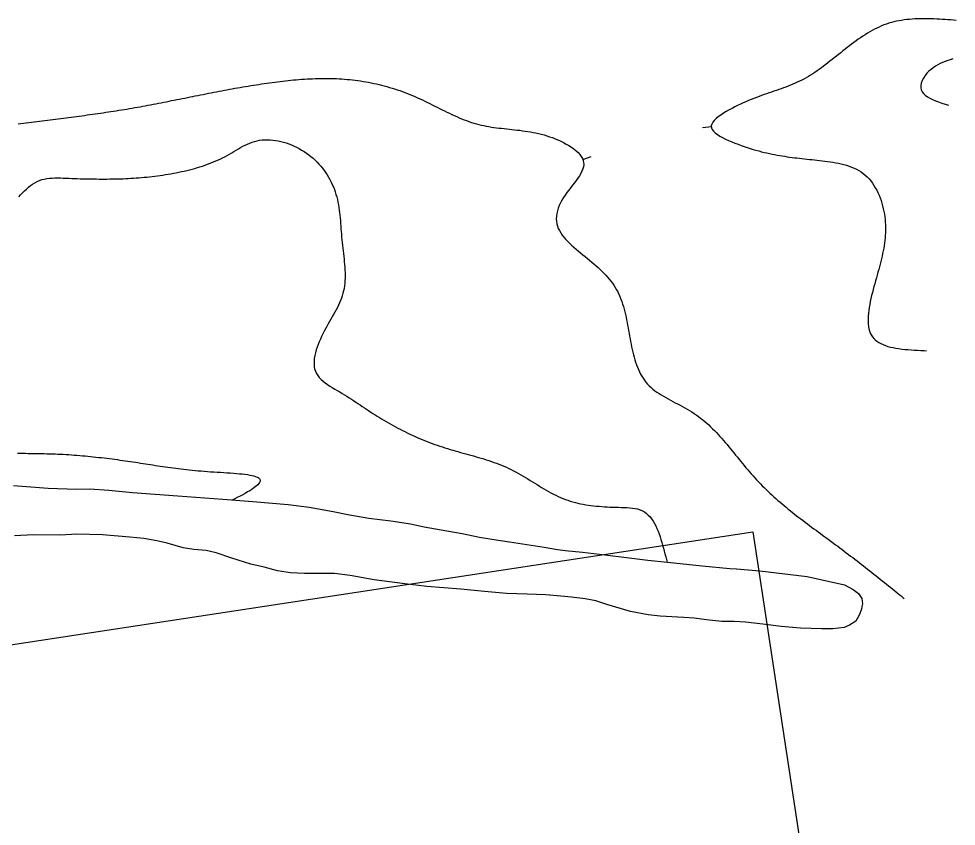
# Model space of a CAD drawing. Header units: metres. Extents: x 344448 to 345503, y 6651479 to 6652258.
# Drawn here: x 344849.7 to 345059.2, y 6652038.6 to 6652218.9 of the extents above; entities that cross this region are included whole.
import ezdxf

# ---------------------------------------------------------------- set-up
doc = ezdxf.new("R2010")
doc.units = ezdxf.units.M
doc.layers.add('C3D-Рамка_вида', color=7, linetype='Continuous', plot=False)
doc.layers.add('СЛОЙ_11_Гидрография', color=252, linetype='Continuous')

msp = doc.modelspace()

# ---------------------------------------------------------------- linework, layer by layer
at = {"layer": 'C3D-Рамка_вида', "linetype": 'Continuous'}
msp.add_lwpolyline([(344636.54, 6652046.94), (345013.71, 6652104.29), (345046.63, 6651887.78), (344669.46, 6651830.43)], close=True, dxfattribs=at)
at = {"layer": 'СЛОЙ_11_Гидрография', "linetype": 'Continuous'}
for p, q in [((345004.46, 6652194.77), (345002.47, 6652194.55)), ((344975.77, 6652187.44), (344977.64, 6652188.16))]:
    msp.add_line(p, q, dxfattribs=at)
for points in [[(345059.16, 6652218.55), (345058.53, 6652218.6), (345057.91, 6652218.64), (345057.29, 6652218.69), (345056.66, 6652218.73), (345056.04, 6652218.77), (345055.42, 6652218.8), (345054.8, 6652218.84), (345054.18, 6652218.86), (345053.57, 6652218.89), (345052.95, 6652218.9), (345052.34, 6652218.91), (345051.73, 6652218.91), (345051.13, 6652218.9), (345050.52, 6652218.88), (345049.92, 6652218.86), (345049.32, 6652218.82), (345048.73, 6652218.77), (345048.13, 6652218.71), (345047.55, 6652218.64), (345046.96, 6652218.55), (345046.38, 6652218.45), (345045.81, 6652218.34), (345045.24, 6652218.21), (345044.67, 6652218.06), (345044.11, 6652217.9), (345043.56, 6652217.71), (345043.01, 6652217.52), (345042.46, 6652217.3), (345041.92, 6652217.06), (345041.39, 6652216.81), (345040.86, 6652216.55), (345040.34, 6652216.27), (345039.82, 6652215.97), (345039.3, 6652215.66), (345038.79, 6652215.35), (345038.28, 6652215.02), (345037.78, 6652214.68), (345037.28, 6652214.33), (345036.78, 6652213.97), (345036.28, 6652213.61), (345035.79, 6652213.24), (345035.3, 6652212.87), (345034.81, 6652212.49), (345034.32, 6652212.1), (345033.84, 6652211.72), (345033.36, 6652211.33), (345032.87, 6652210.95), (345032.39, 6652210.56), (345031.91, 6652210.18), (345031.43, 6652209.79), (345030.95, 6652209.41), (345030.47, 6652209.04), (345029.99, 6652208.67), (345029.51, 6652208.3), (345029.03, 6652207.95), (345028.55, 6652207.6), (345028.07, 6652207.26), (345027.59, 6652206.92), (345027.1, 6652206.6), (345026.62, 6652206.3), (345026.13, 6652206), (345025.64, 6652205.72), (345025.14, 6652205.45), (345024.65, 6652205.19), (345024.15, 6652204.95), (345023.65, 6652204.71), (345023.14, 6652204.49), (345022.64, 6652204.27), (345022.13, 6652204.06), (345021.61, 6652203.86), (345021.09, 6652203.66), (345020.57, 6652203.47), (345020.05, 6652203.28), (345019.52, 6652203.1), (345018.98, 6652202.91), (345018.44, 6652202.72), (345017.9, 6652202.54), (345017.35, 6652202.35), (345016.8, 6652202.16), (345016.24, 6652201.96), (345015.68, 6652201.76), (345015.11, 6652201.55), (345014.53, 6652201.34), (345013.95, 6652201.11), (345013.36, 6652200.88), (345012.77, 6652200.64), (345012.17, 6652200.38), (345011.57, 6652200.11), (345010.95, 6652199.83), (345010.33, 6652199.54), (345009.71, 6652199.23), (345009.07, 6652198.9), (345008.43, 6652198.55), (345007.79, 6652198.19), (345007.16, 6652197.81), (345006.55, 6652197.41), (345005.99, 6652197.01), (345005.5, 6652196.6), (345005.08, 6652196.19), (345004.75, 6652195.78), (345004.53, 6652195.37), (345004.44, 6652194.96), (345004.48, 6652194.56), (345004.65, 6652194.17), (345004.94, 6652193.79), (345005.33, 6652193.41), (345005.8, 6652193.05), (345006.35, 6652192.7), (345006.96, 6652192.36), (345007.61, 6652192.03), (345008.3, 6652191.72), (345009.01, 6652191.42), (345009.73, 6652191.13), (345010.43, 6652190.87), (345011.13, 6652190.61), (345011.81, 6652190.37), (345012.48, 6652190.15), (345013.13, 6652189.94), (345013.77, 6652189.74), (345014.41, 6652189.55), (345015.03, 6652189.38), (345015.64, 6652189.22), (345016.24, 6652189.07), (345016.84, 6652188.93), (345017.43, 6652188.8), (345018.01, 6652188.68), (345018.58, 6652188.56), (345019.15, 6652188.46), (345019.71, 6652188.36), (345020.27, 6652188.26), (345020.83, 6652188.18), (345021.38, 6652188.1), (345021.93, 6652188.02), (345022.48, 6652187.95), (345023.03, 6652187.88), (345023.58, 6652187.81), (345024.13, 6652187.75), (345024.68, 6652187.69), (345025.23, 6652187.62), (345025.79, 6652187.56), (345026.35, 6652187.5), (345026.91, 6652187.44), (345027.48, 6652187.38), (345028.05, 6652187.31), (345028.63, 6652187.25), (345029.21, 6652187.18), (345029.81, 6652187.1), (345030.41, 6652187.02), (345031.01, 6652186.94), (345031.62, 6652186.84), (345032.23, 6652186.74), (345032.83, 6652186.62), (345033.44, 6652186.49), (345034.04, 6652186.34), (345034.63, 6652186.17), (345035.21, 6652185.99), (345035.78, 6652185.78), (345036.33, 6652185.55), (345036.87, 6652185.29), (345037.4, 6652185.01), (345037.9, 6652184.7), (345038.38, 6652184.36), (345038.83, 6652183.98), (345039.27, 6652183.58), (345039.68, 6652183.14), (345040.06, 6652182.68), (345040.42, 6652182.2), (345040.77, 6652181.7), (345041.08, 6652181.17), (345041.38, 6652180.63), (345041.65, 6652180.07), (345041.91, 6652179.49), (345042.14, 6652178.91), (345042.35, 6652178.31), (345042.54, 6652177.71), (345042.71, 6652177.1), (345042.86, 6652176.49), (345042.99, 6652175.88), (345043.1, 6652175.26), (345043.19, 6652174.65), (345043.26, 6652174.05), (345043.31, 6652173.45), (345043.34, 6652172.85), (345043.36, 6652172.26), (345043.36, 6652171.68), (345043.34, 6652171.1), (345043.31, 6652170.52), (345043.26, 6652169.94), (345043.2, 6652169.37), (345043.13, 6652168.79), (345043.05, 6652168.22), (345042.95, 6652167.64), (345042.84, 6652167.06), (345042.72, 6652166.48), (345042.6, 6652165.9), (345042.46, 6652165.31), (345042.31, 6652164.72), (345042.16, 6652164.12), (345042, 6652163.52), (345041.84, 6652162.91), (345041.67, 6652162.29), (345041.5, 6652161.67), (345041.32, 6652161.03), (345041.14, 6652160.39), (345040.96, 6652159.73), (345040.78, 6652159.07), (345040.6, 6652158.4), (345040.43, 6652157.73), (345040.26, 6652157.06), (345040.11, 6652156.39), (345039.96, 6652155.72), (345039.83, 6652155.06), (345039.72, 6652154.4), (345039.62, 6652153.75), (345039.55, 6652153.12), (345039.49, 6652152.5), (345039.47, 6652151.89), (345039.47, 6652151.31), (345039.5, 6652150.74), (345039.56, 6652150.2), (345039.66, 6652149.67), (345039.79, 6652149.18), (345039.96, 6652148.71), (345040.17, 6652148.28), (345040.43, 6652147.88), (345040.72, 6652147.51), (345041.07, 6652147.17), (345041.45, 6652146.87), (345041.87, 6652146.59), (345042.32, 6652146.34), (345042.81, 6652146.12), (345043.33, 6652145.92), (345043.88, 6652145.74), (345044.45, 6652145.59), (345045.05, 6652145.45), (345045.68, 6652145.33), (345046.32, 6652145.23), (345046.99, 6652145.14), (345047.67, 6652145.07), (345048.36, 6652145), (345049.07, 6652144.95), (345049.79, 6652144.9), (345050.51, 6652144.86), (345051.24, 6652144.82), (345051.98, 6652144.79), (345052.53, 6652144.76)], [(345058.38, 6652209.95), (345057.81, 6652209.76), (345057.24, 6652209.56), (345056.68, 6652209.35), (345056.12, 6652209.13), (345055.57, 6652208.88), (345055.04, 6652208.61), (345054.52, 6652208.31), (345054.01, 6652207.98), (345053.53, 6652207.61), (345053.06, 6652207.19), (345052.62, 6652206.72), (345052.22, 6652206.21), (345051.86, 6652205.67), (345051.56, 6652205.11), (345051.34, 6652204.55), (345051.22, 6652204.01), (345051.21, 6652203.5), (345051.32, 6652203.03), (345051.53, 6652202.6), (345051.84, 6652202.2), (345052.24, 6652201.83), (345052.72, 6652201.5), (345053.26, 6652201.18), (345053.87, 6652200.89), (345054.52, 6652200.61), (345055.21, 6652200.35), (345055.93, 6652200.09), (345056.67, 6652199.85), (345057.42, 6652199.6), (345057.45, 6652199.59)], [(344849.63, 6652195.43), (344850.22, 6652195.51), (344850.82, 6652195.58), (344851.41, 6652195.66), (344852, 6652195.73), (344852.6, 6652195.81), (344853.19, 6652195.88), (344853.78, 6652195.96), (344854.37, 6652196.03), (344854.97, 6652196.11), (344855.56, 6652196.18), (344856.15, 6652196.26), (344856.74, 6652196.33), (344857.34, 6652196.41), (344857.93, 6652196.48), (344858.52, 6652196.56), (344859.11, 6652196.63), (344859.71, 6652196.71), (344860.3, 6652196.78), (344860.89, 6652196.86), (344861.48, 6652196.94), (344862.08, 6652197.02), (344862.67, 6652197.1), (344863.26, 6652197.17), (344863.85, 6652197.25), (344864.44, 6652197.33), (344865.03, 6652197.42), (344865.63, 6652197.5), (344866.22, 6652197.58), (344866.81, 6652197.66), (344867.4, 6652197.75), (344867.99, 6652197.83), (344868.58, 6652197.92), (344869.17, 6652198.01), (344869.76, 6652198.1), (344870.35, 6652198.19), (344870.94, 6652198.28), (344871.53, 6652198.37), (344872.12, 6652198.46), (344872.71, 6652198.56), (344873.3, 6652198.66), (344873.89, 6652198.75), (344874.48, 6652198.85), (344875.07, 6652198.96), (344875.66, 6652199.06), (344876.25, 6652199.16), (344876.84, 6652199.27), (344877.43, 6652199.37), (344878.01, 6652199.48), (344878.6, 6652199.59), (344879.19, 6652199.7), (344879.78, 6652199.81), (344880.37, 6652199.93), (344880.95, 6652200.04), (344881.54, 6652200.15), (344882.13, 6652200.27), (344882.72, 6652200.38), (344883.31, 6652200.5), (344883.89, 6652200.62), (344884.48, 6652200.73), (344885.07, 6652200.85), (344885.66, 6652200.97), (344886.24, 6652201.08), (344886.83, 6652201.2), (344887.42, 6652201.32), (344888.01, 6652201.44), (344888.6, 6652201.56), (344889.18, 6652201.67), (344889.77, 6652201.79), (344890.36, 6652201.91), (344890.95, 6652202.02), (344891.54, 6652202.14), (344892.13, 6652202.26), (344892.72, 6652202.37), (344893.31, 6652202.49), (344893.9, 6652202.6), (344894.49, 6652202.71), (344895.08, 6652202.82), (344895.67, 6652202.94), (344896.26, 6652203.05), (344896.85, 6652203.15), (344897.44, 6652203.26), (344898.03, 6652203.37), (344898.62, 6652203.47), (344899.21, 6652203.58), (344899.81, 6652203.68), (344900.4, 6652203.78), (344900.99, 6652203.88), (344901.59, 6652203.98), (344902.18, 6652204.07), (344902.77, 6652204.17), (344903.37, 6652204.26), (344903.96, 6652204.35), (344904.56, 6652204.43), (344905.15, 6652204.52), (344905.75, 6652204.6), (344906.35, 6652204.68), (344906.95, 6652204.76), (344907.54, 6652204.84), (344908.14, 6652204.91), (344908.74, 6652204.98), (344909.34, 6652205.05), (344909.94, 6652205.12), (344910.54, 6652205.18), (344911.14, 6652205.23), (344911.74, 6652205.29), (344912.34, 6652205.34), (344912.94, 6652205.38), (344913.54, 6652205.43), (344914.14, 6652205.46), (344914.74, 6652205.5), (344915.34, 6652205.52), (344915.94, 6652205.55), (344916.54, 6652205.56), (344917.14, 6652205.58), (344917.74, 6652205.58), (344918.34, 6652205.58), (344918.94, 6652205.58), (344919.54, 6652205.57), (344920.14, 6652205.55), (344920.74, 6652205.53), (344921.34, 6652205.5), (344921.93, 6652205.46), (344922.53, 6652205.42), (344923.13, 6652205.37), (344923.72, 6652205.31), (344924.32, 6652205.25), (344924.91, 6652205.17), (344925.51, 6652205.1), (344926.1, 6652205.01), (344926.69, 6652204.92), (344927.29, 6652204.82), (344927.88, 6652204.71), (344928.46, 6652204.59), (344929.05, 6652204.47), (344929.64, 6652204.34), (344930.23, 6652204.2), (344930.81, 6652204.06), (344931.39, 6652203.91), (344931.97, 6652203.75), (344932.55, 6652203.59), (344933.13, 6652203.41), (344933.71, 6652203.23), (344934.28, 6652203.05), (344934.86, 6652202.85), (344935.43, 6652202.65), (344936, 6652202.44), (344936.56, 6652202.22), (344937.13, 6652202), (344937.69, 6652201.77), (344938.25, 6652201.53), (344938.81, 6652201.28), (344939.37, 6652201.03), (344939.92, 6652200.77), (344940.47, 6652200.51), (344941.03, 6652200.24), (344941.57, 6652199.97), (344942.12, 6652199.7), (344942.67, 6652199.42), (344943.22, 6652199.15), (344943.76, 6652198.88), (344944.31, 6652198.6), (344944.85, 6652198.33), (344945.39, 6652198.07), (344945.94, 6652197.8), (344946.48, 6652197.54), (344947.03, 6652197.29), (344947.57, 6652197.05), (344948.12, 6652196.81), (344948.66, 6652196.58), (344949.21, 6652196.36), (344949.76, 6652196.15), (344950.3, 6652195.95), (344950.86, 6652195.76), (344951.41, 6652195.59), (344951.96, 6652195.43), (344952.52, 6652195.28), (344953.07, 6652195.15), (344953.63, 6652195.03), (344954.19, 6652194.92), (344954.76, 6652194.82), (344955.32, 6652194.73), (344955.89, 6652194.65), (344956.46, 6652194.57), (344957.03, 6652194.5), (344957.61, 6652194.44), (344958.18, 6652194.37), (344958.76, 6652194.31), (344959.34, 6652194.25), (344959.92, 6652194.19), (344960.51, 6652194.13), (344961.09, 6652194.06), (344961.68, 6652193.99), (344962.27, 6652193.91), (344962.87, 6652193.83), (344963.46, 6652193.74), (344964.06, 6652193.63), (344964.66, 6652193.52), (344965.27, 6652193.4), (344965.87, 6652193.26), (344966.48, 6652193.11), (344967.09, 6652192.95), (344967.7, 6652192.76), (344968.32, 6652192.56), (344968.94, 6652192.35), (344969.56, 6652192.11), (344970.18, 6652191.85), (344970.8, 6652191.56), (344971.43, 6652191.26), (344972.04, 6652190.93), (344972.64, 6652190.59), (344973.21, 6652190.22), (344973.75, 6652189.84), (344974.24, 6652189.44), (344974.69, 6652189.03), (344975.08, 6652188.61), (344975.41, 6652188.17), (344975.67, 6652187.72), (344975.84, 6652187.27), (344975.93, 6652186.8), (344975.94, 6652186.33), (344975.87, 6652185.85), (344975.73, 6652185.36), (344975.52, 6652184.87), (344975.27, 6652184.36), (344974.97, 6652183.85), (344974.63, 6652183.34), (344974.25, 6652182.81), (344973.86, 6652182.28), (344973.45, 6652181.74), (344973.03, 6652181.2), (344972.6, 6652180.64), (344972.19, 6652180.08), (344971.79, 6652179.52), (344971.41, 6652178.95), (344971.06, 6652178.37), (344970.74, 6652177.78), (344970.47, 6652177.19), (344970.24, 6652176.59), (344970.06, 6652176), (344969.93, 6652175.41), (344969.84, 6652174.83), (344969.81, 6652174.25), (344969.84, 6652173.69), (344969.93, 6652173.14), (344970.07, 6652172.61), (344970.27, 6652172.09), (344970.51, 6652171.58), (344970.8, 6652171.08), (344971.13, 6652170.6), (344971.5, 6652170.12), (344971.9, 6652169.66), (344972.33, 6652169.2), (344972.78, 6652168.75), (344973.25, 6652168.31), (344973.74, 6652167.88), (344974.24, 6652167.45), (344974.75, 6652167.03), (344975.26, 6652166.61), (344975.77, 6652166.19), (344976.28, 6652165.78), (344976.78, 6652165.37), (344977.27, 6652164.96), (344977.76, 6652164.56), (344978.24, 6652164.15), (344978.7, 6652163.74), (344979.16, 6652163.32), (344979.61, 6652162.91), (344980.04, 6652162.49), (344980.47, 6652162.06), (344980.87, 6652161.63), (344981.27, 6652161.2), (344981.65, 6652160.75), (344982.01, 6652160.3), (344982.35, 6652159.84), (344982.68, 6652159.37), (344982.99, 6652158.89), (344983.28, 6652158.39), (344983.55, 6652157.89), (344983.8, 6652157.37), (344984.04, 6652156.84), (344984.25, 6652156.3), (344984.45, 6652155.75), (344984.64, 6652155.19), (344984.81, 6652154.62), (344984.97, 6652154.05), (344985.13, 6652153.46), (344985.27, 6652152.88), (344985.4, 6652152.28), (344985.52, 6652151.69), (344985.64, 6652151.09), (344985.76, 6652150.48), (344985.87, 6652149.88), (344985.98, 6652149.27), (344986.08, 6652148.66), (344986.19, 6652148.05), (344986.3, 6652147.45), (344986.41, 6652146.84), (344986.53, 6652146.24), (344986.65, 6652145.64), (344986.78, 6652145.05), (344986.91, 6652144.46), (344987.05, 6652143.88), (344987.21, 6652143.3), (344987.37, 6652142.73), (344987.54, 6652142.17), (344987.73, 6652141.62), (344987.94, 6652141.08), (344988.15, 6652140.56), (344988.39, 6652140.05), (344988.64, 6652139.55), (344988.91, 6652139.07), (344989.2, 6652138.6), (344989.51, 6652138.15), (344989.85, 6652137.72), (344990.21, 6652137.31), (344990.59, 6652136.91), (344990.99, 6652136.54), (344991.41, 6652136.18), (344991.85, 6652135.84), (344992.31, 6652135.51), (344992.79, 6652135.19), (344993.27, 6652134.88), (344993.77, 6652134.58), (344994.28, 6652134.29), (344994.8, 6652134), (344995.32, 6652133.71), (344995.85, 6652133.43), (344996.39, 6652133.15), (344996.92, 6652132.87), (344997.46, 6652132.59), (344997.99, 6652132.31), (344998.53, 6652132.02), (344999.05, 6652131.72), (344999.58, 6652131.41), (345000.09, 6652131.1), (345000.6, 6652130.77), (345001.09, 6652130.44), (345001.58, 6652130.09), (345002.05, 6652129.73), (345002.52, 6652129.35), (345002.98, 6652128.97), (345003.43, 6652128.58), (345003.87, 6652128.18), (345004.3, 6652127.77), (345004.73, 6652127.35), (345005.15, 6652126.93), (345005.57, 6652126.5), (345005.98, 6652126.06), (345006.38, 6652125.62), (345006.78, 6652125.17), (345007.18, 6652124.71), (345007.57, 6652124.26), (345007.96, 6652123.79), (345008.35, 6652123.33), (345008.73, 6652122.86), (345009.11, 6652122.39), (345009.5, 6652121.92), (345009.88, 6652121.45), (345010.26, 6652120.98), (345010.64, 6652120.5), (345011.02, 6652120.03), (345011.41, 6652119.56), (345011.79, 6652119.09), (345012.18, 6652118.63), (345012.57, 6652118.16), (345012.96, 6652117.7), (345013.36, 6652117.25), (345013.76, 6652116.79), (345014.16, 6652116.35), (345014.57, 6652115.9), (345014.98, 6652115.47), (345015.4, 6652115.04), (345015.82, 6652114.61), (345016.25, 6652114.19), (345016.68, 6652113.77), (345017.11, 6652113.35), (345017.55, 6652112.94), (345017.99, 6652112.54), (345018.44, 6652112.13), (345018.88, 6652111.73), (345019.33, 6652111.34), (345019.79, 6652110.95), (345020.24, 6652110.56), (345020.7, 6652110.17), (345021.17, 6652109.79), (345021.63, 6652109.41), (345022.1, 6652109.03), (345022.56, 6652108.66), (345023.04, 6652108.28), (345023.51, 6652107.91), (345023.98, 6652107.54), (345024.46, 6652107.18), (345024.94, 6652106.81), (345025.42, 6652106.45), (345025.9, 6652106.09), (345026.38, 6652105.73), (345026.86, 6652105.37), (345027.34, 6652105.01), (345027.83, 6652104.65), (345028.31, 6652104.29), (345028.8, 6652103.93), (345029.28, 6652103.58), (345029.77, 6652103.22), (345030.25, 6652102.87), (345030.74, 6652102.51), (345031.22, 6652102.15), (345031.71, 6652101.8), (345032.19, 6652101.44), (345032.68, 6652101.08), (345033.16, 6652100.72), (345033.64, 6652100.36), (345034.12, 6652100), (345034.6, 6652099.64), (345035.08, 6652099.28), (345035.56, 6652098.91), (345036.04, 6652098.55), (345036.51, 6652098.18), (345036.99, 6652097.82), (345037.46, 6652097.45), (345037.94, 6652097.08), (345038.41, 6652096.71), (345038.88, 6652096.34), (345039.36, 6652095.97), (345039.83, 6652095.6), (345040.3, 6652095.23), (345040.77, 6652094.86), (345041.24, 6652094.48), (345041.71, 6652094.11), (345042.18, 6652093.74), (345042.64, 6652093.36), (345043.11, 6652092.99), (345043.58, 6652092.61), (345044.05, 6652092.23), (345044.51, 6652091.86), (345044.98, 6652091.48), (345045.45, 6652091.11), (345045.91, 6652090.73), (345046.38, 6652090.35), (345046.85, 6652089.98), (345047.31, 6652089.6), (345047.55, 6652089.4)], [(344849.73, 6652179.13), (344850.16, 6652179.58), (344850.59, 6652180.02), (344851.02, 6652180.45), (344851.46, 6652180.87), (344851.91, 6652181.26), (344852.37, 6652181.64), (344852.84, 6652181.98), (344853.32, 6652182.29), (344853.83, 6652182.56), (344854.35, 6652182.79), (344854.89, 6652182.97), (344855.45, 6652183.11), (344856.03, 6652183.22), (344856.62, 6652183.29), (344857.22, 6652183.34), (344857.83, 6652183.36), (344858.45, 6652183.36), (344859.07, 6652183.35), (344859.7, 6652183.33), (344860.33, 6652183.31), (344860.95, 6652183.28), (344861.57, 6652183.26), (344862.19, 6652183.24), (344862.81, 6652183.21), (344863.43, 6652183.19), (344864.04, 6652183.18), (344864.65, 6652183.16), (344865.26, 6652183.15), (344865.87, 6652183.13), (344866.47, 6652183.12), (344867.08, 6652183.12), (344867.68, 6652183.11), (344868.28, 6652183.11), (344868.88, 6652183.11), (344869.47, 6652183.11), (344870.07, 6652183.12), (344870.67, 6652183.13), (344871.26, 6652183.14), (344871.85, 6652183.15), (344872.45, 6652183.17), (344873.04, 6652183.19), (344873.63, 6652183.22), (344874.22, 6652183.25), (344874.81, 6652183.28), (344875.41, 6652183.32), (344876, 6652183.36), (344876.59, 6652183.4), (344877.18, 6652183.45), (344877.77, 6652183.5), (344878.36, 6652183.56), (344878.95, 6652183.62), (344879.55, 6652183.69), (344880.14, 6652183.76), (344880.73, 6652183.83), (344881.33, 6652183.92), (344881.92, 6652184), (344882.52, 6652184.09), (344883.12, 6652184.19), (344883.72, 6652184.29), (344884.31, 6652184.4), (344884.91, 6652184.51), (344885.51, 6652184.63), (344886.1, 6652184.76), (344886.7, 6652184.89), (344887.29, 6652185.03), (344887.88, 6652185.18), (344888.47, 6652185.33), (344889.05, 6652185.49), (344889.64, 6652185.66), (344890.22, 6652185.84), (344890.79, 6652186.02), (344891.37, 6652186.22), (344891.93, 6652186.42), (344892.5, 6652186.63), (344893.05, 6652186.85), (344893.61, 6652187.08), (344894.15, 6652187.32), (344894.7, 6652187.56), (344895.23, 6652187.82), (344895.76, 6652188.09), (344896.28, 6652188.37), (344896.8, 6652188.65), (344897.31, 6652188.95), (344897.81, 6652189.25), (344898.31, 6652189.55), (344898.81, 6652189.85), (344899.31, 6652190.14), (344899.82, 6652190.42), (344900.32, 6652190.68), (344900.84, 6652190.93), (344901.36, 6652191.15), (344901.88, 6652191.35), (344902.42, 6652191.52), (344902.98, 6652191.66), (344903.54, 6652191.76), (344904.11, 6652191.83), (344904.69, 6652191.87), (344905.28, 6652191.88), (344905.87, 6652191.86), (344906.47, 6652191.81), (344907.07, 6652191.74), (344907.68, 6652191.63), (344908.28, 6652191.5), (344908.88, 6652191.34), (344909.48, 6652191.16), (344910.07, 6652190.96), (344910.66, 6652190.73), (344911.24, 6652190.48), (344911.81, 6652190.2), (344912.38, 6652189.91), (344912.93, 6652189.59), (344913.47, 6652189.26), (344914, 6652188.91), (344914.51, 6652188.54), (344915, 6652188.15), (344915.48, 6652187.75), (344915.94, 6652187.33), (344916.38, 6652186.89), (344916.81, 6652186.44), (344917.21, 6652185.98), (344917.6, 6652185.51), (344917.97, 6652185.02), (344918.32, 6652184.52), (344918.65, 6652184.02), (344918.97, 6652183.5), (344919.26, 6652182.97), (344919.54, 6652182.44), (344919.79, 6652181.9), (344920.03, 6652181.35), (344920.24, 6652180.79), (344920.44, 6652180.23), (344920.61, 6652179.67), (344920.77, 6652179.1), (344920.91, 6652178.52), (344921.03, 6652177.95), (344921.14, 6652177.37), (344921.24, 6652176.78), (344921.32, 6652176.19), (344921.4, 6652175.6), (344921.46, 6652175.01), (344921.52, 6652174.41), (344921.58, 6652173.81), (344921.63, 6652173.21), (344921.67, 6652172.6), (344921.72, 6652171.99), (344921.77, 6652171.38), (344921.81, 6652170.77), (344921.87, 6652170.16), (344921.92, 6652169.54), (344921.99, 6652168.92), (344922.05, 6652168.3), (344922.13, 6652167.69), (344922.2, 6652167.07), (344922.27, 6652166.45), (344922.34, 6652165.83), (344922.41, 6652165.22), (344922.47, 6652164.6), (344922.52, 6652163.99), (344922.57, 6652163.38), (344922.61, 6652162.78), (344922.63, 6652162.18), (344922.64, 6652161.58), (344922.63, 6652160.99), (344922.61, 6652160.41), (344922.57, 6652159.83), (344922.5, 6652159.26), (344922.42, 6652158.69), (344922.31, 6652158.13), (344922.17, 6652157.59), (344922.01, 6652157.04), (344921.83, 6652156.51), (344921.63, 6652155.98), (344921.41, 6652155.45), (344921.17, 6652154.93), (344920.91, 6652154.41), (344920.65, 6652153.89), (344920.37, 6652153.37), (344920.08, 6652152.85), (344919.79, 6652152.33), (344919.49, 6652151.81), (344919.18, 6652151.28), (344918.88, 6652150.75), (344918.57, 6652150.21), (344918.27, 6652149.66), (344917.97, 6652149.11), (344917.68, 6652148.54), (344917.4, 6652147.97), (344917.13, 6652147.38), (344916.87, 6652146.78), (344916.62, 6652146.17), (344916.39, 6652145.55), (344916.19, 6652144.93), (344916.02, 6652144.3), (344915.88, 6652143.67), (344915.77, 6652143.05), (344915.71, 6652142.45), (344915.7, 6652141.85), (344915.74, 6652141.27), (344915.84, 6652140.72), (344916, 6652140.19), (344916.23, 6652139.69), (344916.52, 6652139.22), (344916.87, 6652138.78), (344917.27, 6652138.36), (344917.71, 6652137.96), (344918.19, 6652137.58), (344918.7, 6652137.22), (344919.24, 6652136.87), (344919.78, 6652136.53), (344920.34, 6652136.2), (344920.9, 6652135.88), (344921.45, 6652135.55), (344921.99, 6652135.23), (344922.52, 6652134.91), (344923.03, 6652134.58), (344923.54, 6652134.26), (344924.05, 6652133.93), (344924.54, 6652133.61), (344925.03, 6652133.29), (344925.51, 6652132.97), (344925.99, 6652132.65), (344926.47, 6652132.33), (344926.94, 6652132.01), (344927.42, 6652131.69), (344927.89, 6652131.38), (344928.37, 6652131.06), (344928.85, 6652130.75), (344929.33, 6652130.44), (344929.82, 6652130.14), (344930.31, 6652129.83), (344930.8, 6652129.53), (344931.31, 6652129.23), (344931.81, 6652128.93), (344932.32, 6652128.64), (344932.83, 6652128.35), (344933.35, 6652128.06), (344933.87, 6652127.78), (344934.4, 6652127.5), (344934.93, 6652127.23), (344935.46, 6652126.95), (344935.99, 6652126.69), (344936.53, 6652126.42), (344937.07, 6652126.16), (344937.62, 6652125.91), (344938.17, 6652125.66), (344938.72, 6652125.41), (344939.27, 6652125.17), (344939.83, 6652124.94), (344940.39, 6652124.71), (344940.95, 6652124.48), (344941.52, 6652124.27), (344942.08, 6652124.05), (344942.65, 6652123.85), (344943.22, 6652123.64), (344943.8, 6652123.45), (344944.37, 6652123.26), (344944.95, 6652123.08), (344945.52, 6652122.9), (344946.1, 6652122.73), (344946.68, 6652122.56), (344947.26, 6652122.39), (344947.84, 6652122.23), (344948.42, 6652122.06), (344949, 6652121.9), (344949.58, 6652121.74), (344950.16, 6652121.58), (344950.74, 6652121.42), (344951.32, 6652121.26), (344951.9, 6652121.09), (344952.47, 6652120.93), (344953.05, 6652120.75), (344953.62, 6652120.58), (344954.19, 6652120.4), (344954.76, 6652120.21), (344955.33, 6652120.02), (344955.89, 6652119.83), (344956.45, 6652119.62), (344957.01, 6652119.41), (344957.57, 6652119.19), (344958.12, 6652118.96), (344958.67, 6652118.72), (344959.21, 6652118.46), (344959.75, 6652118.2), (344960.29, 6652117.93), (344960.82, 6652117.65), (344961.35, 6652117.35), (344961.87, 6652117.05), (344962.4, 6652116.75), (344962.92, 6652116.44), (344963.44, 6652116.13), (344963.96, 6652115.81), (344964.47, 6652115.49), (344964.99, 6652115.17), (344965.51, 6652114.86), (344966.03, 6652114.54), (344966.54, 6652114.23), (344967.06, 6652113.92), (344967.58, 6652113.62), (344968.11, 6652113.33), (344968.63, 6652113.04), (344969.16, 6652112.76), (344969.69, 6652112.49), (344970.22, 6652112.24), (344970.76, 6652111.99), (344971.3, 6652111.76), (344971.84, 6652111.55), (344972.39, 6652111.35), (344972.95, 6652111.17), (344973.51, 6652111), (344974.08, 6652110.85), (344974.64, 6652110.71), (344975.22, 6652110.58), (344975.8, 6652110.47), (344976.38, 6652110.37), (344976.97, 6652110.28), (344977.56, 6652110.19), (344978.16, 6652110.12), (344978.76, 6652110.06), (344979.36, 6652110.01), (344979.97, 6652109.96), (344980.58, 6652109.92), (344981.19, 6652109.88), (344981.81, 6652109.85), (344982.43, 6652109.83), (344983.06, 6652109.8), (344983.69, 6652109.79), (344984.32, 6652109.77), (344984.95, 6652109.75), (344985.58, 6652109.73), (344986.21, 6652109.69), (344986.82, 6652109.63), (344987.41, 6652109.54), (344987.98, 6652109.42), (344988.52, 6652109.25), (344989.04, 6652109.03), (344989.51, 6652108.76), (344989.96, 6652108.44), (344990.37, 6652108.07), (344990.75, 6652107.66), (344991.11, 6652107.2), (344991.44, 6652106.71), (344991.74, 6652106.19), (344992.03, 6652105.64), (344992.29, 6652105.07), (344992.54, 6652104.47), (344992.77, 6652103.86), (344992.99, 6652103.23), (344993.19, 6652102.59), (344993.38, 6652101.95), (344993.57, 6652101.3), (344993.75, 6652100.65), (344993.92, 6652100.01), (344994.09, 6652099.38), (344994.26, 6652098.75), (344994.42, 6652098.13), (344994.57, 6652097.56)], [(344849.43, 6652121.87), (344850.03, 6652121.86), (344850.63, 6652121.85), (344851.23, 6652121.85), (344851.83, 6652121.84), (344852.43, 6652121.83), (344853.03, 6652121.82), (344853.64, 6652121.81), (344854.24, 6652121.8), (344854.84, 6652121.79), (344855.45, 6652121.78), (344856.05, 6652121.76), (344856.66, 6652121.75), (344857.27, 6652121.73), (344857.87, 6652121.71), (344858.48, 6652121.69), (344859.09, 6652121.66), (344859.7, 6652121.63), (344860.31, 6652121.59), (344860.92, 6652121.56), (344861.53, 6652121.52), (344862.14, 6652121.47), (344862.75, 6652121.42), (344863.36, 6652121.38), (344863.97, 6652121.32), (344864.57, 6652121.27), (344865.18, 6652121.21), (344865.79, 6652121.15), (344866.4, 6652121.09), (344867, 6652121.02), (344867.6, 6652120.95), (344868.2, 6652120.89), (344868.8, 6652120.81), (344869.4, 6652120.74), (344870, 6652120.67), (344870.59, 6652120.59), (344871.19, 6652120.51), (344871.77, 6652120.43), (344872.36, 6652120.35), (344872.94, 6652120.27), (344873.53, 6652120.19), (344874.1, 6652120.11), (344874.68, 6652120.02), (344875.25, 6652119.94), (344875.82, 6652119.85), (344876.38, 6652119.77), (344876.94, 6652119.68), (344877.5, 6652119.59), (344878.05, 6652119.51), (344878.6, 6652119.42), (344879.16, 6652119.33), (344879.71, 6652119.25), (344880.26, 6652119.16), (344880.82, 6652119.08), (344881.37, 6652118.99), (344881.93, 6652118.91), (344882.49, 6652118.82), (344883.06, 6652118.74), (344883.63, 6652118.66), (344884.21, 6652118.58), (344884.8, 6652118.51), (344885.39, 6652118.43), (344885.99, 6652118.36), (344886.6, 6652118.28), (344887.22, 6652118.21), (344887.84, 6652118.15), (344888.48, 6652118.08), (344889.13, 6652118.02), (344889.8, 6652117.96), (344890.47, 6652117.9), (344891.16, 6652117.85), (344891.87, 6652117.79), (344892.59, 6652117.74), (344893.31, 6652117.7), (344894.05, 6652117.65), (344894.79, 6652117.61), (344895.52, 6652117.56), (344896.25, 6652117.52), (344896.97, 6652117.47), (344897.68, 6652117.42), (344898.36, 6652117.36), (344899.03, 6652117.3), (344899.66, 6652117.24), (344900.27, 6652117.16), (344900.83, 6652117.08), (344901.36, 6652117), (344901.85, 6652116.9), (344902.28, 6652116.8), (344902.66, 6652116.68), (344902.99, 6652116.55), (344903.25, 6652116.41), (344903.45, 6652116.26), (344903.59, 6652116.09), (344903.66, 6652115.91), (344903.67, 6652115.72), (344903.62, 6652115.51), (344903.52, 6652115.3), (344903.36, 6652115.07), (344903.14, 6652114.84), (344902.88, 6652114.59), (344902.57, 6652114.33), (344902.21, 6652114.06), (344901.81, 6652113.79), (344901.36, 6652113.5), (344900.87, 6652113.21), (344900.34, 6652112.91), (344899.78, 6652112.6), (344899.18, 6652112.28), (344898.55, 6652111.96), (344897.89, 6652111.63), (344897.5, 6652111.44)], [(344848.54, 6652114.65), (344856.28, 6652114.03), (344862.64, 6652113.83), (344865.63, 6652113.91), (344869.88, 6652113.59), (344875.17, 6652113.13), (344885.28, 6652112.36), (344895.35, 6652111.6), (344902, 6652111.12), (344909.96, 6652110.41), (344914.59, 6652109.8), (344920, 6652108.85), (344923.26, 6652108.22), (344927.97, 6652107.35), (344932.89, 6652106.74), (344937.27, 6652106.08), (344940.3, 6652105.45), (344944.12, 6652104.78), (344948.82, 6652103.95), (344952.67, 6652103.13), (344956.81, 6652102.45), (344959.35, 6652102.06), (344967.13, 6652100.87), (344970.1, 6652100.36), (344971.81, 6652100.16), (344975.68, 6652099.77), (344979.46, 6652099.35), (344986.68, 6652098.43), (344990.3, 6652098.02), (344994.63, 6652097.55), (345002.39, 6652096.7), (345008.6, 6652096.11), (345010.02, 6652096.03), (345010.08, 6652096.02), (345015.29, 6652095.62), (345025.85, 6652094.36), (345034.17, 6652092.46), (345036.11, 6652091.44), (345037.32, 6652090.51), (345038.05, 6652089.41), (345038.19, 6652088.25), (345038.09, 6652087.63), (345037.99, 6652087.01), (345037.47, 6652085.7), (345036.71, 6652084.34), (345035.34, 6652083.48), (345034.11, 6652082.93), (345031.56, 6652082.68), (345029.11, 6652082.65), (345024.36, 6652082.78), (345020.04, 6652083.2), (345015.92, 6652083.71), (345012.11, 6652084.12), (345009.55, 6652084.26), (345006.81, 6652084.27), (345003.39, 6652084.63), (345000.6, 6652085.01), (344998.33, 6652085.21), (344993.05, 6652085.5), (344990.31, 6652085.81), (344986.36, 6652086.49), (344981.13, 6652088.07), (344978.65, 6652088.87), (344976.28, 6652089.31), (344973.21, 6652089.71), (344970.86, 6652089.97), (344967.46, 6652090.23), (344963.31, 6652090.4), (344958.71, 6652090.55), (344953.77, 6652090.96), (344948.53, 6652091.51), (344940.91, 6652092.11), (344935.98, 6652092.67), (344929.1, 6652093.62), (344923.79, 6652094.55), (344920.24, 6652095.01), (344916.21, 6652095), (344913.61, 6652095.02), (344910.47, 6652095.18), (344907.52, 6652095.62), (344904.54, 6652096.4), (344901.62, 6652097.08), (344897.37, 6652098.45), (344893.86, 6652099.6), (344891.61, 6652100.13), (344888.83, 6652100.36), (344886.48, 6652100.76), (344882.92, 6652101.75), (344880.62, 6652102.3), (344877.66, 6652102.81), (344874.53, 6652103.11), (344868.49, 6652103.61), (344862.73, 6652103.81), (344859.07, 6652103.59), (344853.04, 6652103.67), (344848.8, 6652103.43)]]:
    msp.add_lwpolyline(points, dxfattribs=at)

doc.saveas('drawing.dxf')
